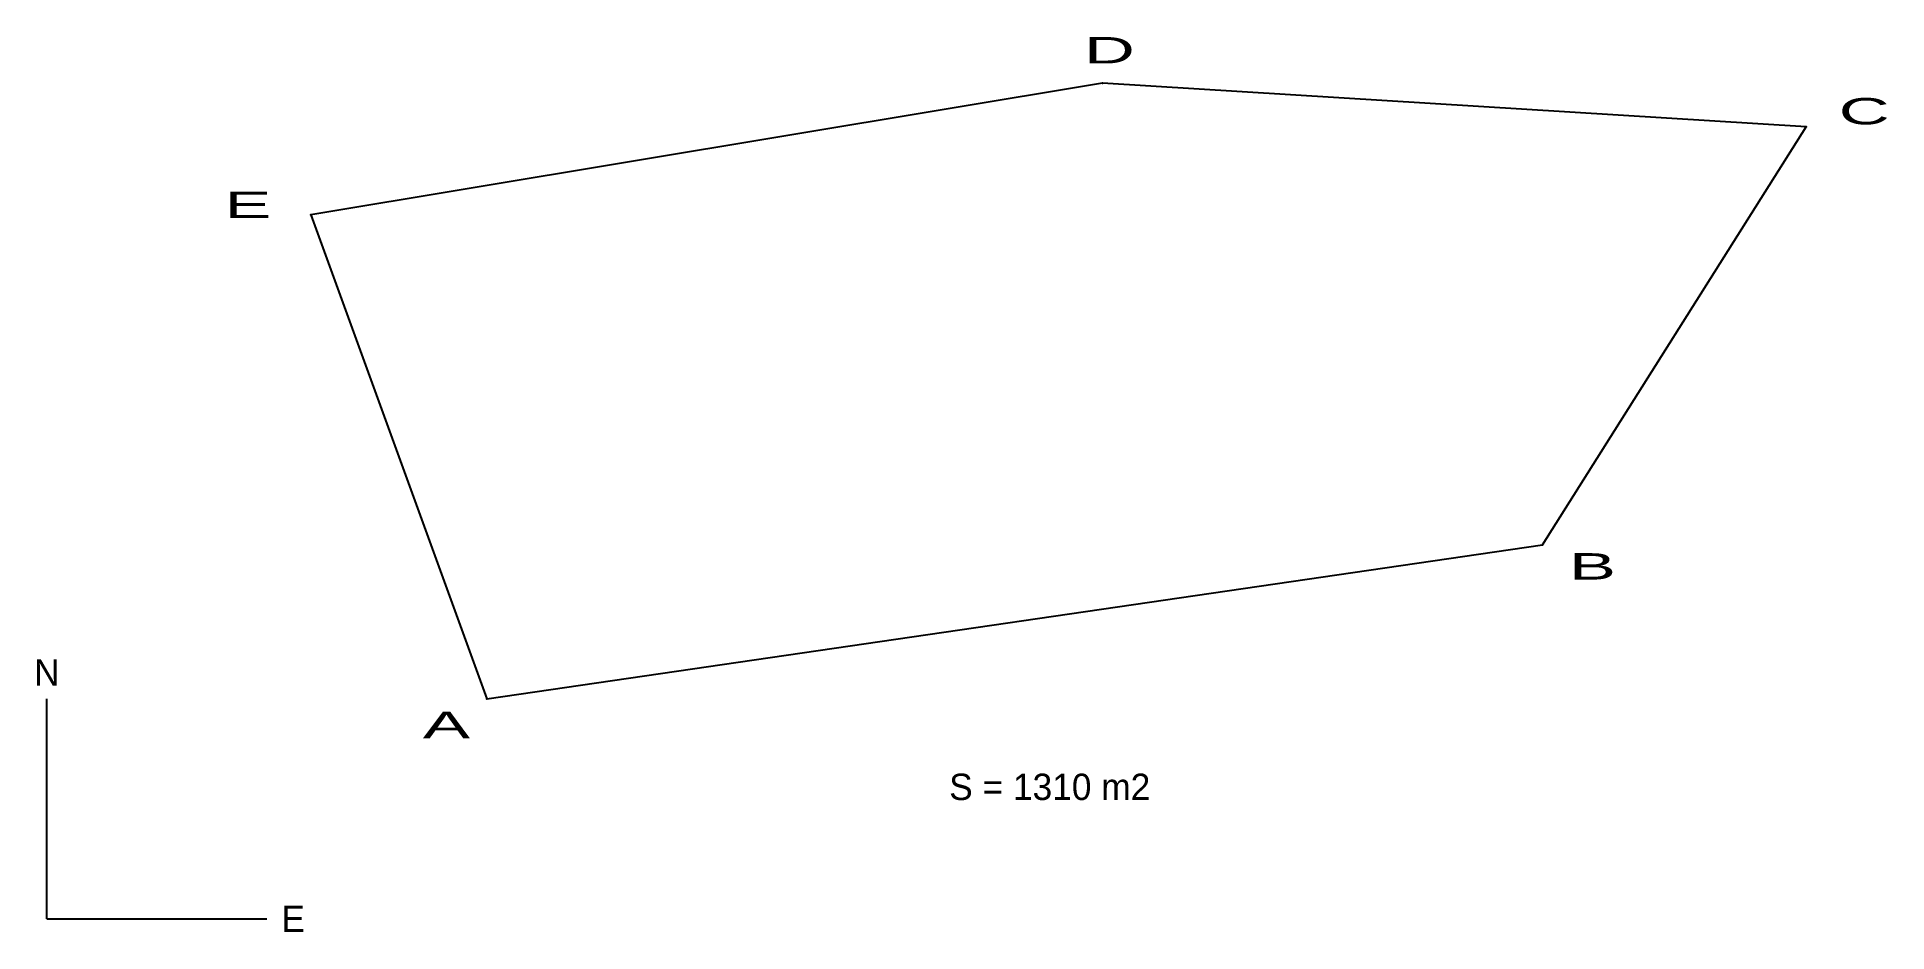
# Model space of a CAD drawing. Header units: metres. Extents: x -0.4 to 83.7, y -0.6 to 40.1.
import ezdxf
from ezdxf.enums import TextEntityAlignment as Align

# ---------------------------------------------------------------- set-up
doc = ezdxf.new("R2010")
doc.units = ezdxf.units.M
for name, color, linetype in [('AREA', 4, 'Continuous'), ('EJES', 8, 'Continuous'), ('ETIQUETAS', 3, 'Continuous'), ('PARCELA', 7, 'Continuous'), ('VERTICES', 1, 'Continuous')]:
    doc.layers.add(name, color=color, linetype=linetype)

# ---------------------------------------------------------------- blocks, each defined once
blk = doc.blocks.new('PARCELA_BLOQUE')
at = {"layer": 'PARCELA'}
blk.add_lwpolyline([(10, 10), (34, 17), (40, 36), (24, 38), (6, 32)], close=True, dxfattribs=at)
at = {"layer": 'VERTICES'}
for p in [(24, 38), (40, 36), (6, 32), (34, 17), (10, 10)]:
    blk.add_point(p, dxfattribs=at)
at = {"layer": 'ETIQUETAS'}
for s, p in [('D', (24.157, 39.492)), ('C', (41.316, 36.719)), ('E', (4.572, 32.459)), ('B', (35.139, 16.024)), ('A', (9.084, 8.812))]:
    blk.add_text(s, height=1.2, dxfattribs=at).set_placement(p, align=Align.MIDDLE_CENTER)

msp = doc.modelspace()

# ---------------------------------------------------------------- linework, layer by layer
at = {"layer": 'EJES'}
for q in [(0, 10), (10, 0)]:
    msp.add_line((0, 0), q, dxfattribs=at)

# ---------------------------------------------------------------- block references
at = {"xscale": 2}
msp.add_blockref('PARCELA_BLOQUE', (0, 0), dxfattribs=at)

# ---------------------------------------------------------------- texts
at = {"layer": 'AREA'}
msp.add_text('S = 1310 m2', height=1.2, dxfattribs=at).set_placement((45.6, 6), align=Align.MIDDLE_CENTER)
at = {"layer": 'EJES'}
for s, p in [('N', (0, 11.2)), ('E', (11.2, 0))]:
    msp.add_text(s, height=1.2, dxfattribs=at).set_placement(p, align=Align.MIDDLE_CENTER)

doc.saveas('drawing.dxf')
